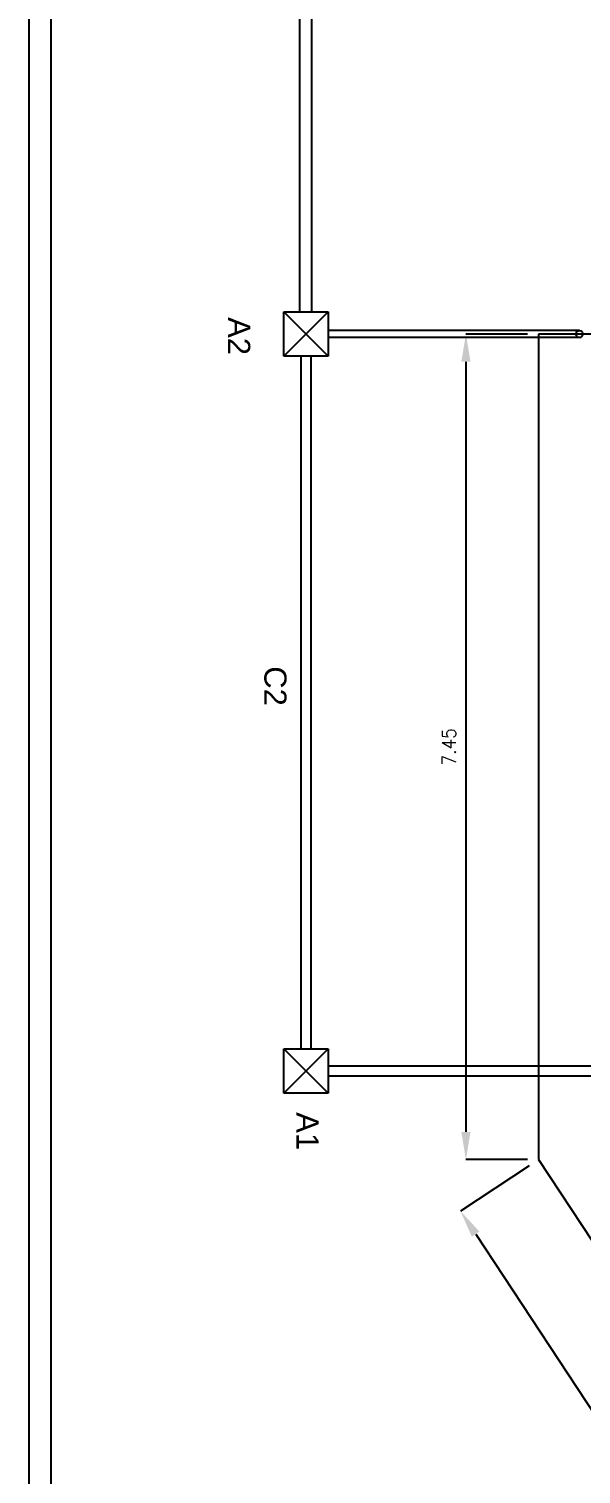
# Model space of a CAD drawing. Header units: inches. Extents: x 72863 to 73068, y 49095 to 49225.
# Drawn here: x 73041.81 to 73046.79, y 49154.9 to 49167.94 of the extents above; entities that cross this region are included whole.
import ezdxf

# ---------------------------------------------------------------- set-up
doc = ezdxf.new("R2010")
doc.units = ezdxf.units.IN
doc.layers.get('0').update_dxf_attribs({"lineweight": 15})
for name, color, linetype in [('Aguas pluviales', 140, 'Continuous'), ('Aguas sanitarias', 140, 'Continuous'), ('Elementos_A_P0', 251, 'Continuous'), ('Pared parcela', 7, 'Continuous')]:
    doc.layers.add(name, color=color, linetype=linetype)
doc.layers.add('Límites', color=6, linetype='Continuous', lineweight=9)
doc.styles.add('80-100', font='romans.shx', dxfattribs={"width": 0.9, "height": 0.125})
doc.styles.get("Standard").update_dxf_attribs({"font": 'arial.ttf'})
doc.dimstyles.new('Copia de 100_conlineas', dxfattribs={"dimtxt": 0.125, "dimasz": 0.25, "dimexe": 0, "dimexo": 0.1, "dimgap": 0.09, "dimtad": 1, "dimzin": 4, "dimdsep": 46, "dimtxsty": '80-100', "dimcen": 0.1, "dimclrd": 256, "dimclre": 256, "dimclrt": 256, "dimadec": 0, "dimazin": 0, "dimtfac": 1, "dimtix": 1, "dimtmove": 2, "dimatfit": 3, "dimfxl": 1, "dimtvp": 1.058824, "dimtolj": 1, "dimtzin": 1, "dimarcsym": 0})

# ---------------------------------------------------------------- blocks, each defined once
blk = doc.blocks.new('Arqueta')
for p, q in [((8.456, 7.642), (8.456, 8.042)), ((8.456, 8.042), (8.856, 8.042)), ((8.856, 8.042), (8.856, 7.642)), ((8.856, 7.642), (8.456, 7.642))]:
    blk.add_line(p, q)
blk = doc.blocks.new('*D411')
at = {"layer": 'Defpoints', "color": 0, "transparency": 16777216}
for p in [(73046.407, 49165.189), (73045.752, 49157.739), (73046.407, 49157.739)]:
    blk.add_point(p, dxfattribs=at)
at = {"layer": 'Elementos_A_P0', "lineweight": -2, "transparency": 16777216}
for p, q in [((73046.307, 49165.189), (73045.752, 49165.189)), ((73045.752, 49164.939), (73045.752, 49157.989)), ((73046.307, 49157.739), (73045.752, 49157.739))]:
    blk.add_line(p, q, dxfattribs=at)
at = {"layer": 'Elementos_A_P0', "transparency": 16777216}
for points in [[(73045.71, 49164.939), (73045.793, 49164.939), (73045.752, 49165.189)], [(73045.71, 49157.989), (73045.793, 49157.989), (73045.752, 49157.739)]]:
    blk.add_solid(points, dxfattribs=at)
at = {"layer": 'Elementos_A_P0', "transparency": 16777216, "insert": (73045.599, 49161.464), "char_height": 0.125, "attachment_point": 5, "rotation": 90, "style": '80-100'}
blk.add_mtext('\\A1;7.45', dxfattribs=at)
blk = doc.blocks.new('*D414')
at = {"layer": 'Defpoints', "color": 0, "transparency": 16777216}
for p in [(73046.407, 49157.739), (73054.307, 49145.739), (73053.602, 49145.275)]:
    blk.add_point(p, dxfattribs=at)
at = {"layer": 'Elementos_A_P0', "lineweight": -2, "transparency": 16777216}
for p, q in [((73046.324, 49157.684), (73045.702, 49157.275)), ((73045.84, 49157.066), (73053.465, 49145.484)), ((73054.224, 49145.684), (73053.602, 49145.275))]:
    blk.add_line(p, q, dxfattribs=at)
at = {"layer": 'Elementos_A_P0', "transparency": 16777216}
for points in [[(73045.874, 49157.089), (73045.805, 49157.043), (73045.702, 49157.275)], [(73053.499, 49145.506), (73053.43, 49145.461), (73053.602, 49145.275)]]:
    blk.add_solid(points, dxfattribs=at)
at = {"layer": 'Elementos_A_P0', "transparency": 16777216, "insert": (73049.779, 49151.359), "char_height": 0.125, "attachment_point": 5, "rotation": 303.3582, "style": '80-100'}
blk.add_mtext('\\A1;14.37', dxfattribs=at)

msp = doc.modelspace()

# ---------------------------------------------------------------- linework, layer by layer
at = {"layer": 'Aguas pluviales'}
for p, q in [((73044.2521, 49165.3888), (73044.2521, 49174.9138)), ((73044.3621, 49165.3888), (73044.3621, 49174.9138)), ((73044.5071, 49165.3888), (73044.1071, 49164.9888)), ((73044.1071, 49165.3888), (73044.5071, 49164.9888)), ((73046.7756, 49165.2203), (73044.5071, 49165.2203)), ((73046.7756, 49165.1573), (73044.5071, 49165.1573)), ((73044.2621, 49164.9888), (73044.2621, 49158.7388)), ((73044.3521, 49164.9888), (73044.3521, 49158.7388)), ((73044.5071, 49158.7388), (73044.1071, 49158.3388)), ((73044.1071, 49158.7388), (73044.5071, 49158.3388)), ((73044.5071, 49158.5838), (73050.3571, 49158.5838)), ((73044.5071, 49158.4938), (73050.3571, 49158.4938))]:
    msp.add_line(p, q, dxfattribs=at)
msp.add_circle((73046.7756, 49165.1888), 0.0315, dxfattribs=at)
at = {"layer": 'Aguas sanitarias'}
for p, q in [((73046.9071, 49165.1888), (73046.4071, 49165.1888)), ((73046.4071, 49165.1888), (73046.4071, 49160.2388)), ((73046.4071, 49160.2388), (73046.4071, 49157.7388)), ((73046.4071, 49157.7388), (73054.3071, 49145.7388))]:
    msp.add_line(p, q, dxfattribs=at)
at = {"layer": 'Límites'}
msp.add_lwpolyline([(73041.8071, 49145.5388), (73066.8071, 49145.5388), (73066.8071, 49205.5388), (73041.8071, 49205.5388), (73041.8071, 49145.5388)], dxfattribs=at)
msp.add_lwpolyline([(73054.3071, 49145.5388), (73056.8071, 49145.5388), (73059.3071, 49145.5388), (73061.8071, 49145.5388), (73064.3071, 49145.5388), (73066.8071, 49145.5388), (73066.8071, 49150.5388), (73066.8071, 49205.5388), (73041.8071, 49205.5388), (73041.8071, 49145.5388), (73051.8071, 49145.5388)], close=True, dxfattribs=at)
at = {"layer": 'Pared parcela'}
for p, q in [((73041.8071, 49205.5388), (73041.8071, 49145.5388)), ((73042.0071, 49145.7388), (73042.0071, 49205.3388))]:
    msp.add_line(p, q, dxfattribs=at)

# ---------------------------------------------------------------- block references
at = {"layer": 'Aguas pluviales', "rotation": 270}
for p in [(73036.4648, 49173.8449), (73036.4648, 49167.1949)]:
    msp.add_blockref('Arqueta', p, dxfattribs=at)

# ---------------------------------------------------------------- texts
at = {"layer": 'Aguas pluviales', "char_height": 0.2, "attachment_point": 1, "rotation": 270}
for s, insert in [('A2', (73043.8045, 49165.3421)), ('C2 ', (73044.1322, 49162.1912)), ('A1', (73044.4219, 49158.1665))]:
    msp.add_mtext_dynamic_manual_height_columns(s, width=10.693228, gutter_width=12.5, heights=[0], dxfattribs=dict(at, insert=insert))

# ---------------------------------------------------------------- dimensions: what is measured, and where the dimension line sits
at = {"layer": 'Elementos_A_P0'}
dim = msp.add_linear_dim(base=(73045.7518, 49157.7388), p1=(73046.4071, 49165.1888), p2=(73046.4071, 49157.7388), angle=90, dimstyle='Copia de 100_conlineas', dxfattribs=at)
dim.commit()
dim.dimension.update_dxf_attribs({"geometry": '*D411', "text_midpoint": (73045.5993, 49161.4638)})
dim = msp.add_aligned_dim(p1=(73046.4071, 49157.7388), p2=(73054.3071, 49145.7388), distance=-0.844, dimstyle='Copia de 100_conlineas', dxfattribs=at)
dim.commit()
dim.dimension.update_dxf_attribs({"geometry": '*D414', "text_midpoint": (73049.7794, 49151.3585)})

doc.saveas('drawing.dxf')
